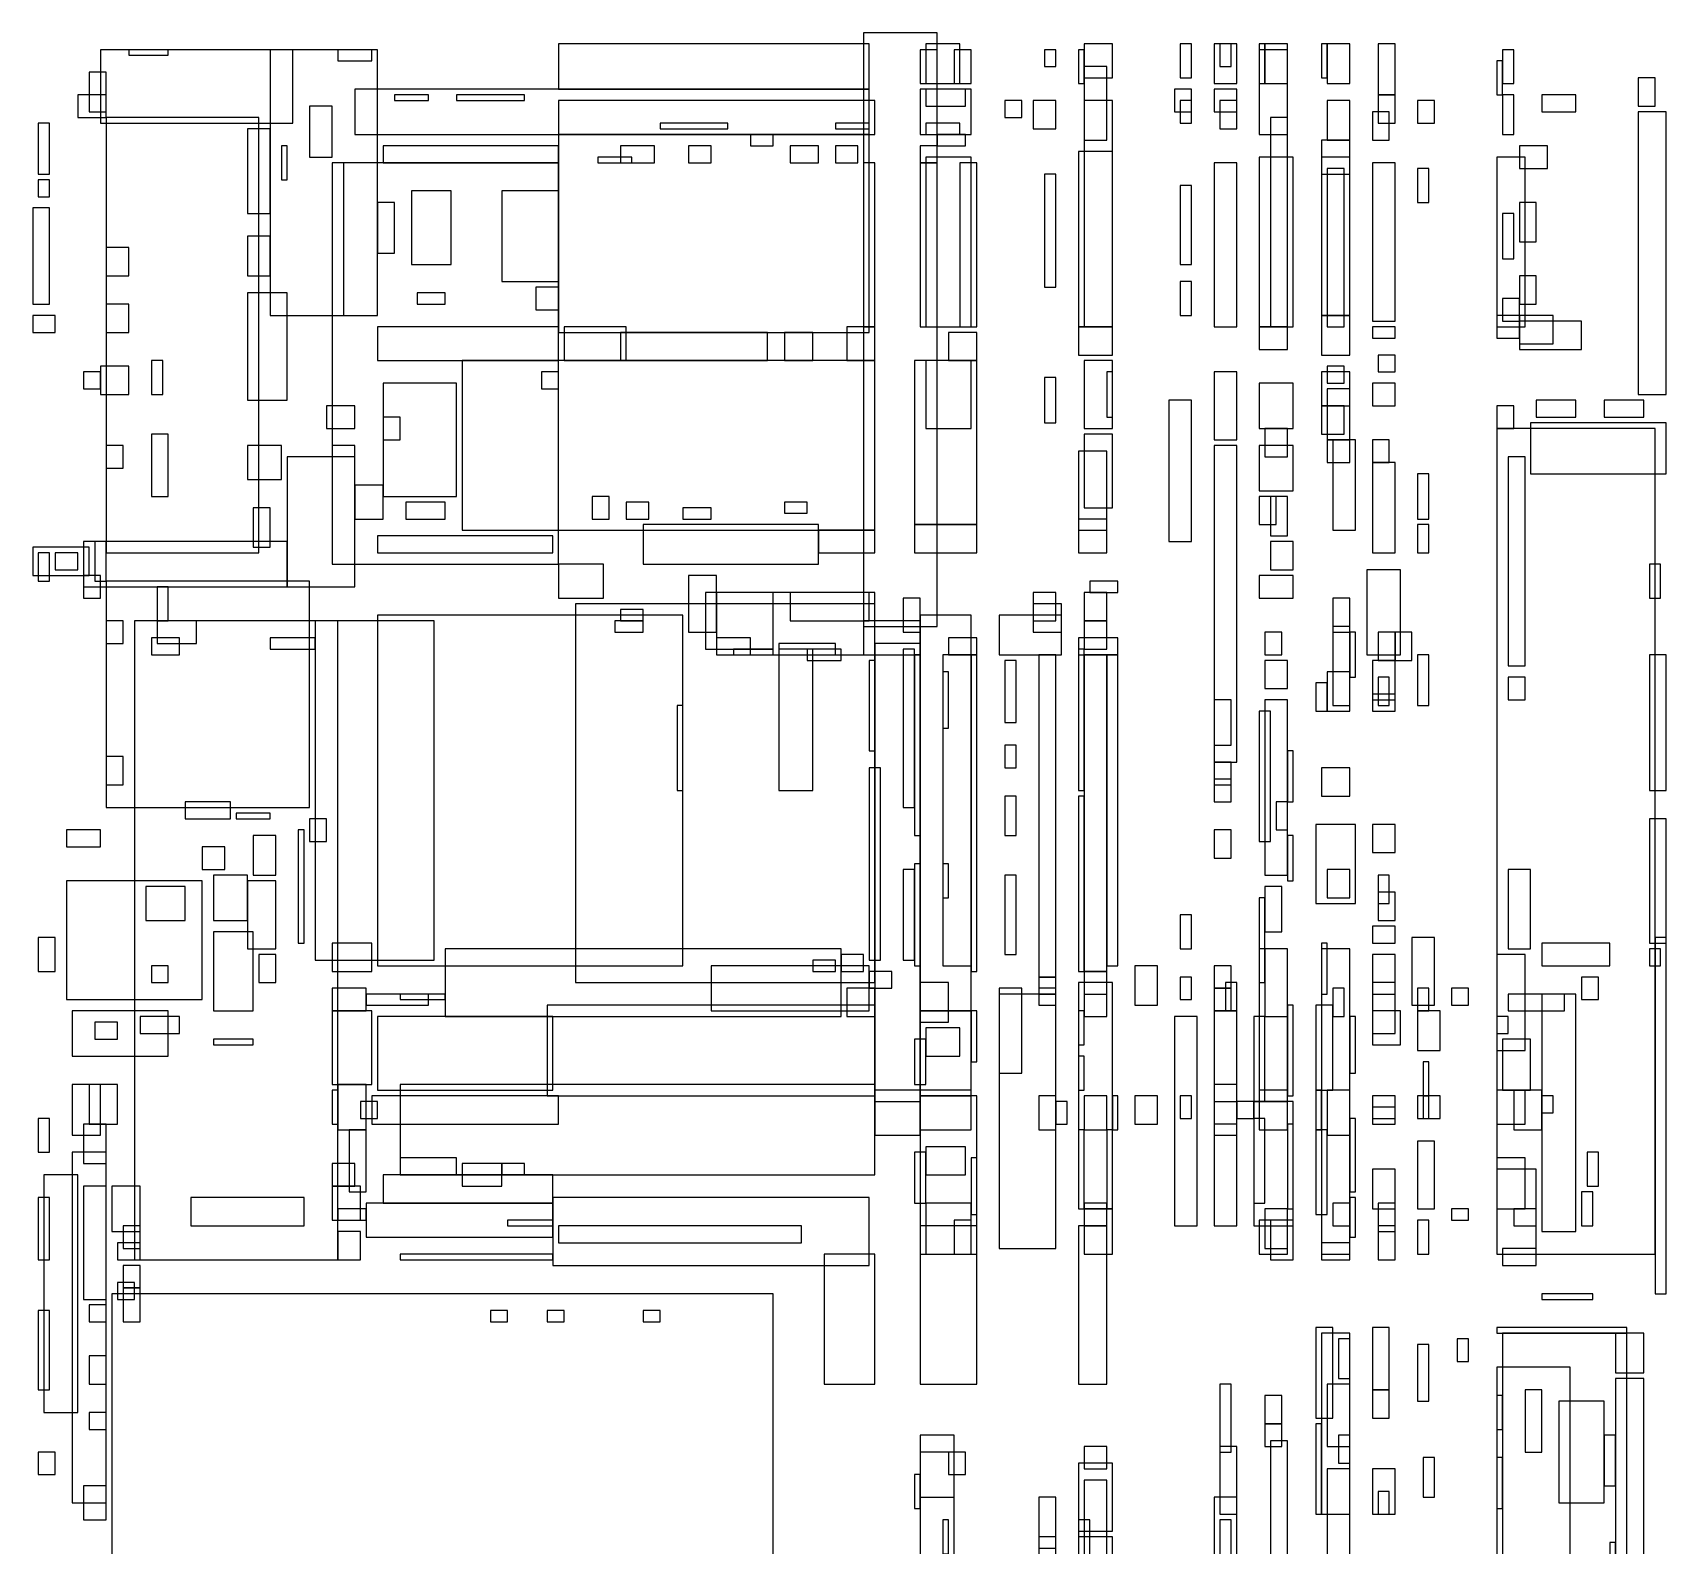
# Model space of a CAD drawing. Header units: metres. Extents: x 1 to 103, y 1 to 45.
# Drawn here: x 18.66 to 43.3, y 22.2 to 45 of the extents above; entities that cross this region are included whole.
import ezdxf

# ---------------------------------------------------------------- set-up
doc = ezdxf.new("R2010")
doc.units = ezdxf.units.M
for name, color, linetype in [('A_BLUE', 5, 'Continuous'), ('A_GREEN', 3, 'Continuous'), ('A_MAGENTA', 6, 'Continuous'), ('A_ORANGE', 30, 'Continuous'), ('A_RED', 1, 'Continuous'), ('A_WHITE', 7, 'Continuous'), ('A_YELLOW', 2, 'Continuous')]:
    doc.layers.add(name, color=color, linetype=linetype)

msp = doc.modelspace()

# ---------------------------------------------------------------- linework, layer by layer
at = {"layer": 'A_BLUE'}
for points in [[(23.949, 43.04), (26.591, 43.04), (26.591, 43.295), (23.949, 43.295)], [(41.08, 42.955), (41.506, 42.955), (41.506, 43.295), (41.08, 43.295)], [(41.08, 40.312), (41.591, 40.312), (41.591, 40.739), (41.08, 40.739)], [(23.864, 40.057), (26.591, 40.057), (26.591, 40.568), (23.864, 40.568)], [(41.335, 39.205), (41.932, 39.205), (41.932, 39.46), (41.335, 39.46)], [(42.358, 39.205), (42.955, 39.205), (42.955, 39.46), (42.358, 39.46)], [(23.864, 37.159), (26.506, 37.159), (26.506, 37.415), (23.864, 37.415)], [(19.176, 30.426), (21.222, 30.426), (21.222, 32.216), (19.176, 32.216)], [(18.75, 30.852), (19.006, 30.852), (19.006, 31.364), (18.75, 31.364)], [(43.125, 25.994), (43.295, 25.994), (43.295, 31.364), (43.125, 31.364)], [(41.42, 25.909), (42.188, 25.909), (42.188, 25.994), (41.42, 25.994)]]:
    msp.add_lwpolyline(points, close=True, dxfattribs=at)
at = {"layer": 'A_GREEN'}
for points in [[(23.523, 43.466), (31.278, 43.466), (31.278, 44.148), (23.523, 44.148)], [(32.131, 43.892), (32.727, 43.892), (32.727, 44.148), (32.131, 44.148)], [(22.841, 43.125), (23.182, 43.125), (23.182, 43.892), (22.841, 43.892)], [(28.125, 43.551), (29.148, 43.551), (29.148, 43.636), (28.125, 43.636)], [(30.767, 43.551), (31.278, 43.551), (31.278, 43.636), (30.767, 43.636)], [(32.131, 43.466), (32.642, 43.466), (32.642, 43.636), (32.131, 43.636)], [(28.977, 35.625), (31.364, 35.625), (31.364, 36.562), (28.977, 36.562)], [(32.045, 30.256), (32.812, 30.256), (32.812, 36.222), (32.045, 36.222)], [(34.517, 35.71), (34.858, 35.71), (34.858, 36.136), (34.517, 36.136)], [(37.244, 35.114), (37.585, 35.114), (37.585, 35.54), (37.244, 35.54)], [(28.892, 30.256), (31.278, 30.256), (31.278, 30.938), (28.892, 30.938)], [(34.517, 30.511), (34.858, 30.511), (34.858, 30.852), (34.517, 30.852)], [(23.778, 28.551), (26.591, 28.551), (26.591, 28.977), (23.778, 28.977)], [(40.994, 28.466), (41.42, 28.466), (41.42, 29.062), (40.994, 29.062)], [(40.994, 27.017), (41.335, 27.017), (41.335, 27.273), (40.994, 27.273)], [(42.528, 24.801), (42.955, 24.801), (42.955, 25.398), (42.528, 25.398)], [(41.676, 22.841), (42.358, 22.841), (42.358, 24.375), (41.676, 24.375)]]:
    msp.add_lwpolyline(points, close=True, dxfattribs=at)
at = {"layer": 'A_MAGENTA'}
for points in [[(31.193, 36.051), (32.301, 36.051), (32.301, 45), (31.193, 45)], [(42.869, 43.892), (43.125, 43.892), (43.125, 44.318), (42.869, 44.318)], [(42.869, 39.545), (43.295, 39.545), (43.295, 43.807), (42.869, 43.807)], [(21.903, 42.273), (22.244, 42.273), (22.244, 43.551), (21.903, 43.551)], [(23.182, 36.989), (26.591, 36.989), (26.591, 43.04), (23.182, 43.04)], [(41.08, 41.847), (41.335, 41.847), (41.335, 42.443), (41.08, 42.443)], [(21.903, 41.335), (22.244, 41.335), (22.244, 41.932), (21.903, 41.932)], [(19.773, 41.335), (20.114, 41.335), (20.114, 41.761), (19.773, 41.761)], [(41.08, 40.909), (41.335, 40.909), (41.335, 41.335), (41.08, 41.335)], [(21.903, 39.46), (22.5, 39.46), (22.5, 41.08), (21.903, 41.08)], [(41.08, 40.227), (42.017, 40.227), (42.017, 40.653), (41.08, 40.653)], [(41.25, 38.352), (43.295, 38.352), (43.295, 39.119), (41.25, 39.119)], [(19.773, 38.438), (20.028, 38.438), (20.028, 38.778), (19.773, 38.778)], [(21.903, 38.267), (22.415, 38.267), (22.415, 38.778), (21.903, 38.778)], [(21.989, 37.244), (22.244, 37.244), (22.244, 37.841), (21.989, 37.841)], [(43.04, 36.477), (43.21, 36.477), (43.21, 36.989), (43.04, 36.989)], [(23.864, 30.938), (28.466, 30.938), (28.466, 36.222), (23.864, 36.222)], [(19.773, 35.795), (20.028, 35.795), (20.028, 36.136), (19.773, 36.136)], [(20.199, 26.506), (23.267, 26.506), (23.267, 36.136), (20.199, 36.136)], [(20.54, 35.795), (21.136, 35.795), (21.136, 36.136), (20.54, 36.136)], [(31.364, 28.892), (32.045, 28.892), (32.045, 35.795), (31.364, 35.795)], [(43.04, 33.58), (43.295, 33.58), (43.295, 35.625), (43.04, 35.625)], [(19.773, 33.665), (20.028, 33.665), (20.028, 34.091), (19.773, 34.091)], [(20.966, 33.153), (21.648, 33.153), (21.648, 33.409), (20.966, 33.409)], [(21.733, 33.153), (22.244, 33.153), (22.244, 33.239), (21.733, 33.239)], [(22.841, 32.812), (23.097, 32.812), (23.097, 33.153), (22.841, 33.153)], [(43.04, 31.278), (43.295, 31.278), (43.295, 33.153), (43.04, 33.153)], [(23.182, 30.852), (23.778, 30.852), (23.778, 31.278), (23.182, 31.278)], [(41.42, 30.938), (42.443, 30.938), (42.443, 31.278), (41.42, 31.278)], [(43.04, 30.938), (43.21, 30.938), (43.21, 31.193), (43.04, 31.193)], [(42.017, 30.426), (42.273, 30.426), (42.273, 30.767), (42.017, 30.767)], [(23.267, 26.506), (23.608, 26.506), (23.608, 26.932), (23.267, 26.932)], [(24.205, 26.506), (26.506, 26.506), (26.506, 26.591), (24.205, 26.591)], [(19.858, 16.193), (29.83, 16.193), (29.83, 25.994), (19.858, 25.994)], [(42.528, 20.625), (42.955, 20.625), (42.955, 24.716), (42.528, 24.716)]]:
    msp.add_lwpolyline(points, close=True, dxfattribs=at)
at = {"layer": 'A_ORANGE'}
for points in [[(34.517, 44.318), (34.943, 44.318), (34.943, 44.83), (34.517, 44.83)], [(36.562, 44.489), (36.733, 44.489), (36.733, 44.83), (36.562, 44.83)], [(37.244, 44.233), (37.585, 44.233), (37.585, 44.83), (37.244, 44.83)], [(38.182, 44.233), (38.523, 44.233), (38.523, 44.83), (38.182, 44.83)], [(19.688, 43.636), (22.585, 43.636), (22.585, 44.744), (19.688, 44.744)], [(23.267, 44.574), (23.778, 44.574), (23.778, 44.744), (23.267, 44.744)], [(32.045, 44.233), (32.301, 44.233), (32.301, 44.744), (32.045, 44.744)], [(32.557, 44.233), (32.812, 44.233), (32.812, 44.744), (32.557, 44.744)], [(40.824, 44.233), (40.994, 44.233), (40.994, 44.744), (40.824, 44.744)], [(34.517, 40.568), (34.943, 40.568), (34.943, 43.977), (34.517, 43.977)], [(36.562, 43.551), (36.818, 43.551), (36.818, 43.977), (36.562, 43.977)], [(38.182, 43.381), (38.523, 43.381), (38.523, 43.977), (38.182, 43.977)], [(38.949, 43.636), (39.205, 43.636), (39.205, 44.062), (38.949, 44.062)], [(18.75, 42.869), (18.92, 42.869), (18.92, 43.636), (18.75, 43.636)], [(37.33, 40.568), (37.585, 40.568), (37.585, 43.722), (37.33, 43.722)], [(26.591, 40.483), (31.278, 40.483), (31.278, 43.466), (26.591, 43.466)], [(29.489, 43.295), (29.83, 43.295), (29.83, 43.466), (29.489, 43.466)], [(32.301, 43.295), (32.727, 43.295), (32.727, 43.466), (32.301, 43.466)], [(32.131, 40.568), (32.812, 40.568), (32.812, 43.125), (32.131, 43.125)], [(23.352, 40.739), (23.864, 40.739), (23.864, 43.04), (23.352, 43.04)], [(38.182, 40.568), (38.438, 40.568), (38.438, 42.955), (38.182, 42.955)], [(18.75, 42.528), (18.92, 42.528), (18.92, 42.784), (18.75, 42.784)], [(40.824, 41.591), (40.994, 41.591), (40.994, 42.273), (40.824, 42.273)], [(40.824, 40.653), (41.08, 40.653), (41.08, 40.994), (40.824, 40.994)], [(32.131, 39.034), (32.812, 39.034), (32.812, 40.057), (32.131, 40.057)], [(34.517, 39.034), (34.943, 39.034), (34.943, 40.057), (34.517, 40.057)], [(38.182, 39.716), (38.438, 39.716), (38.438, 39.972), (38.182, 39.972)], [(23.182, 36.989), (23.523, 36.989), (23.523, 38.778), (23.182, 38.778)], [(40.909, 35.455), (41.165, 35.455), (41.165, 38.608), (40.909, 38.608)], [(27.102, 37.67), (27.358, 37.67), (27.358, 38.011), (27.102, 38.011)], [(27.614, 37.67), (27.955, 37.67), (27.955, 37.926), (27.614, 37.926)], [(28.466, 37.67), (28.892, 37.67), (28.892, 37.841), (28.466, 37.841)], [(30, 37.756), (30.341, 37.756), (30.341, 37.926), (30, 37.926)], [(19.432, 36.648), (22.5, 36.648), (22.5, 37.33), (19.432, 37.33)], [(18.75, 36.733), (18.92, 36.733), (18.92, 37.159), (18.75, 37.159)], [(38.267, 35.966), (38.523, 35.966), (38.523, 36.477), (38.267, 36.477)], [(26.847, 30.682), (31.364, 30.682), (31.364, 36.392), (26.847, 36.392)], [(27.528, 36.136), (27.869, 36.136), (27.869, 36.307), (27.528, 36.307)], [(38.949, 35.54), (39.205, 35.54), (39.205, 35.966), (38.949, 35.966)], [(31.96, 32.898), (32.045, 32.898), (32.045, 35.625), (31.96, 35.625)], [(32.386, 30.938), (32.812, 30.938), (32.812, 35.625), (32.386, 35.625)], [(34.517, 30.852), (34.858, 30.852), (34.858, 35.625), (34.517, 35.625)], [(38.182, 34.773), (38.523, 34.773), (38.523, 35.369), (38.182, 35.369)], [(38.949, 34.858), (39.119, 34.858), (39.119, 35.284), (38.949, 35.284)], [(40.909, 34.943), (41.165, 34.943), (41.165, 35.284), (40.909, 35.284)], [(37.244, 32.301), (37.585, 32.301), (37.585, 34.943), (37.244, 34.943)], [(31.96, 30.938), (32.045, 30.938), (32.045, 32.472), (31.96, 32.472)], [(38.182, 31.96), (38.523, 31.96), (38.523, 32.386), (38.182, 32.386)], [(38.949, 31.875), (39.119, 31.875), (39.119, 32.301), (38.949, 32.301)], [(40.909, 31.193), (41.25, 31.193), (41.25, 32.386), (40.909, 32.386)], [(37.159, 28.892), (37.585, 28.892), (37.585, 31.193), (37.159, 31.193)], [(38.097, 26.591), (38.523, 26.591), (38.523, 31.193), (38.097, 31.193)], [(40.739, 29.659), (41.165, 29.659), (41.165, 31.108), (40.739, 31.108)], [(23.182, 30.256), (23.693, 30.256), (23.693, 30.597), (23.182, 30.597)], [(33.835, 30.341), (34.091, 30.341), (34.091, 30.597), (33.835, 30.597)], [(34.432, 27.273), (34.943, 27.273), (34.943, 30.682), (34.432, 30.682)], [(36.477, 30.256), (36.733, 30.256), (36.733, 30.597), (36.477, 30.597)], [(38.864, 29.915), (39.205, 29.915), (39.205, 30.682), (38.864, 30.682)], [(39.545, 30.256), (39.716, 30.256), (39.716, 30.597), (39.545, 30.597)], [(24.205, 30.426), (24.886, 30.426), (24.886, 30.511), (24.205, 30.511)], [(26.42, 28.977), (31.364, 28.977), (31.364, 30.341), (26.42, 30.341)], [(41.42, 26.932), (41.932, 26.932), (41.932, 30.511), (41.42, 30.511)], [(32.045, 28.977), (32.812, 28.977), (32.812, 30.256), (32.045, 30.256)], [(23.267, 28.466), (23.693, 28.466), (23.693, 29.148), (23.267, 29.148)], [(36.477, 28.381), (36.818, 28.381), (36.818, 29.148), (36.477, 29.148)], [(32.045, 26.591), (32.898, 26.591), (32.898, 28.977), (32.045, 28.977)], [(33.835, 28.466), (34.091, 28.466), (34.091, 28.977), (33.835, 28.977)], [(35.966, 28.636), (36.136, 28.636), (36.136, 28.977), (35.966, 28.977)], [(37.074, 27.017), (37.67, 27.017), (37.67, 28.892), (37.074, 28.892)], [(38.864, 28.636), (39.205, 28.636), (39.205, 28.977), (38.864, 28.977)], [(39.545, 28.636), (39.716, 28.636), (39.716, 28.977), (39.545, 28.977)], [(18.75, 28.125), (18.92, 28.125), (18.92, 28.636), (18.75, 28.636)], [(24.205, 27.784), (25.057, 27.784), (25.057, 28.04), (24.205, 28.04)], [(25.142, 27.614), (25.739, 27.614), (25.739, 27.955), (25.142, 27.955)], [(25.739, 27.784), (26.08, 27.784), (26.08, 27.955), (25.739, 27.955)], [(40.739, 26.591), (41.335, 26.591), (41.335, 27.869), (40.739, 27.869)], [(23.182, 27.102), (23.608, 27.102), (23.608, 27.614), (23.182, 27.614)], [(18.75, 26.506), (18.92, 26.506), (18.92, 27.443), (18.75, 27.443)], [(38.949, 26.932), (39.205, 26.932), (39.205, 27.358), (38.949, 27.358)], [(25.824, 27.017), (26.506, 27.017), (26.506, 27.102), (25.824, 27.102)], [(32.557, 26.591), (32.812, 26.591), (32.812, 27.102), (32.557, 27.102)], [(34.517, 26.591), (34.943, 26.591), (34.943, 27.273), (34.517, 27.273)], [(37.159, 26.591), (37.585, 26.591), (37.585, 27.102), (37.159, 27.102)], [(26.591, 26.761), (30.256, 26.761), (30.256, 27.017), (26.591, 27.017)], [(19.943, 25.909), (20.199, 25.909), (20.199, 26.165), (19.943, 26.165)], [(18.75, 24.545), (18.92, 24.545), (18.92, 25.739), (18.75, 25.739)], [(38.097, 22.67), (38.523, 22.67), (38.523, 25.398), (38.097, 25.398)], [(40.739, 21.903), (41.847, 21.903), (41.847, 24.886), (40.739, 24.886)], [(37.244, 23.693), (37.5, 23.693), (37.5, 24.034), (37.244, 24.034)], [(36.562, 22.67), (36.818, 22.67), (36.818, 23.693), (36.562, 23.693)], [(38.352, 23.438), (38.523, 23.438), (38.523, 23.864), (38.352, 23.864)], [(32.045, 20.369), (32.557, 20.369), (32.557, 23.608), (32.045, 23.608)], [(34.432, 22.415), (34.943, 22.415), (34.943, 23.438), (34.432, 23.438)], [(38.949, 22.67), (39.119, 22.67), (39.119, 23.011), (38.949, 23.011)], [(34.432, 20.966), (34.602, 20.966), (34.602, 22.585), (34.432, 22.585)], [(36.562, 21.648), (36.733, 21.648), (36.733, 22.585), (36.562, 22.585)], [(34.432, 20.028), (34.943, 20.028), (34.943, 22.33), (34.432, 22.33)]]:
    msp.add_lwpolyline(points, close=True, dxfattribs=at)
at = {"layer": 'A_RED'}
for points in [[(35.966, 44.318), (36.136, 44.318), (36.136, 44.83), (35.966, 44.83)], [(36.477, 44.233), (36.818, 44.233), (36.818, 44.83), (36.477, 44.83)], [(37.159, 44.233), (37.244, 44.233), (37.244, 44.83), (37.159, 44.83)], [(38.097, 44.318), (38.182, 44.318), (38.182, 44.83), (38.097, 44.83)], [(38.949, 44.062), (39.205, 44.062), (39.205, 44.83), (38.949, 44.83)], [(33.92, 44.489), (34.091, 44.489), (34.091, 44.744), (33.92, 44.744)], [(34.432, 44.233), (34.517, 44.233), (34.517, 44.744), (34.432, 44.744)], [(40.739, 44.062), (40.824, 44.062), (40.824, 44.574), (40.739, 44.574)], [(33.324, 43.722), (33.58, 43.722), (33.58, 43.977), (33.324, 43.977)], [(33.75, 43.551), (34.091, 43.551), (34.091, 43.977), (33.75, 43.977)], [(35.966, 43.636), (36.136, 43.636), (36.136, 43.977), (35.966, 43.977)], [(39.545, 43.636), (39.801, 43.636), (39.801, 43.977), (39.545, 43.977)], [(19.773, 37.159), (22.074, 37.159), (22.074, 43.722), (19.773, 43.722)], [(38.864, 43.381), (39.119, 43.381), (39.119, 43.807), (38.864, 43.807)], [(34.432, 40.568), (34.943, 40.568), (34.943, 43.21), (34.432, 43.21)], [(37.159, 40.568), (37.67, 40.568), (37.67, 43.125), (37.159, 43.125)], [(38.097, 40.739), (38.523, 40.739), (38.523, 43.125), (38.097, 43.125)], [(40.739, 40.568), (41.165, 40.568), (41.165, 43.125), (40.739, 43.125)], [(31.193, 40.568), (31.364, 40.568), (31.364, 43.04), (31.193, 43.04)], [(32.045, 40.568), (32.301, 40.568), (32.301, 43.04), (32.045, 43.04)], [(32.642, 40.568), (32.898, 40.568), (32.898, 43.04), (32.642, 43.04)], [(33.92, 41.165), (34.091, 41.165), (34.091, 42.869), (33.92, 42.869)], [(36.477, 40.568), (36.818, 40.568), (36.818, 43.04), (36.477, 43.04)], [(38.864, 40.653), (39.205, 40.653), (39.205, 43.04), (38.864, 43.04)], [(39.545, 42.443), (39.716, 42.443), (39.716, 42.955), (39.545, 42.955)], [(24.375, 41.506), (24.972, 41.506), (24.972, 42.614), (24.375, 42.614)], [(25.739, 41.25), (26.591, 41.25), (26.591, 42.614), (25.739, 42.614)], [(35.966, 41.506), (36.136, 41.506), (36.136, 42.699), (35.966, 42.699)], [(23.864, 41.676), (24.119, 41.676), (24.119, 42.443), (23.864, 42.443)], [(18.665, 40.909), (18.92, 40.909), (18.92, 42.358), (18.665, 42.358)], [(26.25, 40.824), (26.591, 40.824), (26.591, 41.165), (26.25, 41.165)], [(35.966, 40.739), (36.136, 40.739), (36.136, 41.25), (35.966, 41.25)], [(24.46, 40.909), (24.886, 40.909), (24.886, 41.08), (24.46, 41.08)], [(25.142, 37.5), (31.364, 37.5), (31.364, 40.057), (25.142, 40.057)], [(31.96, 37.585), (32.898, 37.585), (32.898, 40.057), (31.96, 40.057)], [(38.949, 39.886), (39.205, 39.886), (39.205, 40.142), (38.949, 40.142)], [(23.949, 38.011), (25.057, 38.011), (25.057, 39.716), (23.949, 39.716)], [(26.335, 39.631), (26.591, 39.631), (26.591, 39.886), (26.335, 39.886)], [(33.92, 39.119), (34.091, 39.119), (34.091, 39.801), (33.92, 39.801)], [(34.858, 39.205), (34.943, 39.205), (34.943, 39.886), (34.858, 39.886)], [(38.182, 38.864), (38.523, 38.864), (38.523, 39.631), (38.182, 39.631)], [(37.244, 38.608), (37.585, 38.608), (37.585, 39.034), (37.244, 39.034)], [(40.739, 26.591), (43.125, 26.591), (43.125, 39.034), (40.739, 39.034)], [(34.432, 37.5), (34.858, 37.5), (34.858, 38.693), (34.432, 38.693)], [(38.182, 38.523), (38.523, 38.523), (38.523, 38.864), (38.182, 38.864)], [(23.523, 37.67), (23.949, 37.67), (23.949, 38.182), (23.523, 38.182)], [(39.545, 37.67), (39.716, 37.67), (39.716, 38.352), (39.545, 38.352)], [(37.159, 37.585), (37.415, 37.585), (37.415, 38.011), (37.159, 38.011)], [(24.29, 37.67), (24.886, 37.67), (24.886, 37.926), (24.29, 37.926)], [(39.545, 37.159), (39.716, 37.159), (39.716, 37.585), (39.545, 37.585)], [(18.665, 36.818), (19.517, 36.818), (19.517, 37.244), (18.665, 37.244)], [(19.773, 33.324), (22.841, 33.324), (22.841, 36.733), (19.773, 36.733)], [(31.79, 35.966), (32.045, 35.966), (32.045, 36.477), (31.79, 36.477)], [(33.75, 36.136), (34.091, 36.136), (34.091, 36.562), (33.75, 36.562)], [(22.926, 31.023), (24.716, 31.023), (24.716, 36.136), (22.926, 36.136)], [(27.443, 35.966), (27.869, 35.966), (27.869, 36.136), (27.443, 36.136)], [(38.523, 35.284), (38.608, 35.284), (38.608, 35.966), (38.523, 35.966)], [(39.205, 35.54), (39.46, 35.54), (39.46, 35.966), (39.205, 35.966)], [(31.278, 34.176), (31.364, 34.176), (31.364, 35.54), (31.278, 35.54)], [(31.79, 33.324), (31.96, 33.324), (31.96, 35.71), (31.79, 35.71)], [(32.812, 30.852), (32.898, 30.852), (32.898, 35.625), (32.812, 35.625)], [(33.324, 34.602), (33.494, 34.602), (33.494, 35.54), (33.324, 35.54)], [(33.835, 30.767), (34.091, 30.767), (34.091, 35.625), (33.835, 35.625)], [(34.432, 33.58), (34.517, 33.58), (34.517, 35.71), (34.432, 35.71)], [(34.858, 30.938), (35.028, 30.938), (35.028, 35.625), (34.858, 35.625)], [(39.545, 34.858), (39.716, 34.858), (39.716, 35.625), (39.545, 35.625)], [(38.011, 34.773), (38.182, 34.773), (38.182, 35.199), (38.011, 35.199)], [(38.864, 34.773), (39.205, 34.773), (39.205, 35.028), (38.864, 35.028)], [(28.381, 33.58), (28.466, 33.58), (28.466, 34.858), (28.381, 34.858)], [(36.477, 34.261), (36.733, 34.261), (36.733, 34.943), (36.477, 34.943)], [(37.159, 32.812), (37.33, 32.812), (37.33, 34.773), (37.159, 34.773)], [(33.324, 33.92), (33.494, 33.92), (33.494, 34.261), (33.324, 34.261)], [(36.477, 33.665), (36.733, 33.665), (36.733, 34.006), (36.477, 34.006)], [(37.585, 33.409), (37.67, 33.409), (37.67, 34.176), (37.585, 34.176)], [(31.278, 31.023), (31.449, 31.023), (31.449, 33.92), (31.278, 33.92)], [(33.324, 32.898), (33.494, 32.898), (33.494, 33.494), (33.324, 33.494)], [(34.432, 30.852), (34.517, 30.852), (34.517, 33.494), (34.432, 33.494)], [(38.011, 31.875), (38.608, 31.875), (38.608, 33.068), (38.011, 33.068)], [(38.864, 32.642), (39.205, 32.642), (39.205, 33.068), (38.864, 33.068)], [(22.67, 31.278), (22.756, 31.278), (22.756, 32.983), (22.67, 32.983)], [(37.585, 32.216), (37.67, 32.216), (37.67, 32.898), (37.585, 32.898)], [(31.79, 31.023), (31.96, 31.023), (31.96, 32.386), (31.79, 32.386)], [(33.324, 31.108), (33.494, 31.108), (33.494, 32.301), (33.324, 32.301)], [(38.949, 31.619), (39.205, 31.619), (39.205, 32.045), (38.949, 32.045)], [(37.159, 30.682), (37.244, 30.682), (37.244, 31.96), (37.159, 31.96)], [(35.966, 31.193), (36.136, 31.193), (36.136, 31.705), (35.966, 31.705)], [(38.864, 31.278), (39.205, 31.278), (39.205, 31.534), (38.864, 31.534)], [(39.46, 30.341), (39.801, 30.341), (39.801, 31.364), (39.46, 31.364)], [(38.097, 30.511), (38.182, 30.511), (38.182, 31.278), (38.097, 31.278)], [(38.864, 30.511), (39.205, 30.511), (39.205, 31.108), (38.864, 31.108)], [(35.284, 30.341), (35.625, 30.341), (35.625, 30.938), (35.284, 30.938)], [(33.239, 29.318), (33.58, 29.318), (33.58, 30.597), (33.239, 30.597)], [(35.966, 30.426), (36.136, 30.426), (36.136, 30.767), (35.966, 30.767)], [(36.648, 30.256), (36.818, 30.256), (36.818, 30.682), (36.648, 30.682)], [(40.057, 30.341), (40.312, 30.341), (40.312, 30.597), (40.057, 30.597)], [(33.239, 26.676), (34.091, 26.676), (34.091, 30.511), (33.239, 30.511)], [(37.585, 28.977), (37.67, 28.977), (37.67, 30.341), (37.585, 30.341)], [(38.011, 29.062), (38.267, 29.062), (38.267, 30.341), (38.011, 30.341)], [(20.284, 29.915), (20.881, 29.915), (20.881, 30.17), (20.284, 30.17)], [(23.182, 29.148), (23.778, 29.148), (23.778, 30.256), (23.182, 30.256)], [(23.864, 29.062), (26.506, 29.062), (26.506, 30.17), (23.864, 30.17)], [(32.812, 29.489), (32.898, 29.489), (32.898, 30.256), (32.812, 30.256)], [(34.432, 29.744), (34.517, 29.744), (34.517, 30.256), (34.432, 30.256)], [(35.881, 27.017), (36.222, 27.017), (36.222, 30.17), (35.881, 30.17)], [(36.477, 28.892), (36.818, 28.892), (36.818, 30.256), (36.477, 30.256)], [(37.074, 28.892), (37.244, 28.892), (37.244, 30.17), (37.074, 30.17)], [(38.523, 29.318), (38.608, 29.318), (38.608, 30.17), (38.523, 30.17)], [(38.864, 29.744), (39.29, 29.744), (39.29, 30.256), (38.864, 30.256)], [(39.545, 29.659), (39.886, 29.659), (39.886, 30.256), (39.545, 30.256)], [(40.739, 29.915), (40.909, 29.915), (40.909, 30.17), (40.739, 30.17)], [(31.96, 29.148), (32.131, 29.148), (32.131, 29.83), (31.96, 29.83)], [(40.824, 29.062), (41.25, 29.062), (41.25, 29.83), (40.824, 29.83)], [(34.432, 29.062), (34.517, 29.062), (34.517, 29.574), (34.432, 29.574)], [(39.631, 28.977), (39.716, 28.977), (39.716, 29.489), (39.631, 29.489)], [(19.261, 28.381), (19.688, 28.381), (19.688, 29.148), (19.261, 29.148)], [(23.182, 28.551), (23.267, 28.551), (23.267, 29.062), (23.182, 29.062)], [(31.364, 28.381), (32.045, 28.381), (32.045, 29.062), (31.364, 29.062)], [(34.091, 28.551), (34.261, 28.551), (34.261, 28.892), (34.091, 28.892)], [(34.943, 28.466), (35.028, 28.466), (35.028, 28.977), (34.943, 28.977)], [(35.284, 28.551), (35.625, 28.551), (35.625, 28.977), (35.284, 28.977)], [(36.818, 28.636), (37.074, 28.636), (37.074, 28.892), (36.818, 28.892)], [(38.011, 28.466), (38.097, 28.466), (38.097, 29.062), (38.011, 29.062)], [(39.631, 28.636), (39.886, 28.636), (39.886, 28.977), (39.631, 28.977)], [(37.074, 27.358), (37.244, 27.358), (37.244, 28.636), (37.074, 28.636)], [(38.523, 27.528), (38.608, 27.528), (38.608, 28.636), (38.523, 28.636)], [(34.432, 27.273), (34.517, 27.273), (34.517, 28.466), (34.432, 28.466)], [(34.858, 27.273), (34.943, 27.273), (34.943, 28.466), (34.858, 28.466)], [(36.477, 27.017), (36.818, 27.017), (36.818, 28.551), (36.477, 28.551)], [(37.585, 27.273), (37.67, 27.273), (37.67, 28.551), (37.585, 28.551)], [(38.011, 27.188), (38.182, 27.188), (38.182, 28.466), (38.011, 28.466)], [(19.261, 22.841), (19.773, 22.841), (19.773, 28.125), (19.261, 28.125)], [(31.96, 27.358), (32.131, 27.358), (32.131, 28.125), (31.96, 28.125)], [(39.545, 27.273), (39.801, 27.273), (39.801, 28.295), (39.545, 28.295)], [(42.102, 27.614), (42.273, 27.614), (42.273, 28.125), (42.102, 28.125)], [(23.182, 27.614), (23.523, 27.614), (23.523, 27.955), (23.182, 27.955)], [(32.812, 27.188), (32.898, 27.188), (32.898, 28.04), (32.812, 28.04)], [(38.864, 27.273), (39.205, 27.273), (39.205, 27.869), (38.864, 27.869)], [(40.739, 27.273), (41.165, 27.273), (41.165, 28.04), (40.739, 28.04)], [(23.949, 27.358), (26.506, 27.358), (26.506, 27.784), (23.949, 27.784)], [(21.051, 27.017), (22.756, 27.017), (22.756, 27.443), (21.051, 27.443)], [(38.523, 26.847), (38.608, 26.847), (38.608, 27.443), (38.523, 27.443)], [(42.017, 27.017), (42.188, 27.017), (42.188, 27.528), (42.017, 27.528)], [(37.33, 26.506), (37.67, 26.506), (37.67, 27.102), (37.33, 27.102)], [(39.545, 26.591), (39.716, 26.591), (39.716, 27.102), (39.545, 27.102)], [(40.057, 27.102), (40.312, 27.102), (40.312, 27.273), (40.057, 27.273)], [(32.045, 24.631), (32.898, 24.631), (32.898, 27.017), (32.045, 27.017)], [(34.432, 24.631), (34.858, 24.631), (34.858, 27.017), (34.432, 27.017)], [(38.949, 26.506), (39.205, 26.506), (39.205, 27.017), (38.949, 27.017)], [(38.097, 26.506), (38.523, 26.506), (38.523, 26.761), (38.097, 26.761)], [(40.824, 26.42), (41.335, 26.42), (41.335, 26.676), (40.824, 26.676)], [(30.597, 24.631), (31.364, 24.631), (31.364, 26.591), (30.597, 26.591)], [(25.568, 25.568), (25.824, 25.568), (25.824, 25.739), (25.568, 25.739)], [(26.42, 25.568), (26.676, 25.568), (26.676, 25.739), (26.42, 25.739)], [(27.869, 25.568), (28.125, 25.568), (28.125, 25.739), (27.869, 25.739)], [(38.011, 24.119), (38.267, 24.119), (38.267, 25.483), (38.011, 25.483)], [(38.864, 24.545), (39.119, 24.545), (39.119, 25.483), (38.864, 25.483)], [(38.352, 24.716), (38.523, 24.716), (38.523, 25.312), (38.352, 25.312)], [(39.545, 24.375), (39.716, 24.375), (39.716, 25.227), (39.545, 25.227)], [(40.142, 24.972), (40.312, 24.972), (40.312, 25.312), (40.142, 25.312)], [(38.864, 24.119), (39.119, 24.119), (39.119, 24.545), (38.864, 24.545)], [(41.165, 23.608), (41.42, 23.608), (41.42, 24.545), (41.165, 24.545)], [(38.011, 22.67), (38.097, 22.67), (38.097, 24.034), (38.011, 24.034)], [(32.472, 23.267), (32.727, 23.267), (32.727, 23.608), (32.472, 23.608)], [(40.739, 22.756), (40.824, 22.756), (40.824, 23.523), (40.739, 23.523)], [(31.96, 22.756), (32.045, 22.756), (32.045, 23.267), (31.96, 23.267)], [(38.864, 22.67), (39.205, 22.67), (39.205, 23.352), (38.864, 23.352)], [(36.477, 21.648), (36.818, 21.648), (36.818, 22.926), (36.477, 22.926)], [(32.386, 22.074), (32.472, 22.074), (32.472, 22.585), (32.386, 22.585)], [(33.835, 21.989), (34.091, 21.989), (34.091, 22.33), (33.835, 22.33)]]:
    msp.add_lwpolyline(points, close=True, dxfattribs=at)
at = {"layer": 'A_WHITE'}
for points in [[(35.881, 43.807), (36.136, 43.807), (36.136, 44.148), (35.881, 44.148)], [(36.477, 43.807), (36.818, 43.807), (36.818, 44.148), (36.477, 44.148)], [(19.347, 43.722), (19.773, 43.722), (19.773, 44.062), (19.347, 44.062)], [(24.119, 43.977), (24.631, 43.977), (24.631, 44.062), (24.119, 44.062)], [(25.057, 43.977), (26.08, 43.977), (26.08, 44.062), (25.057, 44.062)], [(41.42, 43.807), (41.932, 43.807), (41.932, 44.062), (41.42, 44.062)], [(38.097, 42.869), (38.523, 42.869), (38.523, 43.381), (38.097, 43.381)], [(22.415, 42.784), (22.5, 42.784), (22.5, 43.295), (22.415, 43.295)], [(27.528, 43.04), (28.04, 43.04), (28.04, 43.295), (27.528, 43.295)], [(28.551, 43.04), (28.892, 43.04), (28.892, 43.295), (28.551, 43.295)], [(30.085, 43.04), (30.511, 43.04), (30.511, 43.295), (30.085, 43.295)], [(30.767, 43.04), (31.108, 43.04), (31.108, 43.295), (30.767, 43.295)], [(32.045, 43.04), (32.301, 43.04), (32.301, 43.295), (32.045, 43.295)], [(19.773, 40.483), (20.114, 40.483), (20.114, 40.909), (19.773, 40.909)], [(18.665, 40.483), (19.006, 40.483), (19.006, 40.739), (18.665, 40.739)], [(38.097, 40.142), (38.523, 40.142), (38.523, 40.739), (38.097, 40.739)], [(40.739, 40.398), (41.08, 40.398), (41.08, 40.739), (40.739, 40.739)], [(26.676, 40.057), (27.614, 40.057), (27.614, 40.568), (26.676, 40.568)], [(27.528, 40.057), (29.744, 40.057), (29.744, 40.483), (27.528, 40.483)], [(30, 40.057), (30.426, 40.057), (30.426, 40.483), (30, 40.483)], [(30.938, 40.057), (31.364, 40.057), (31.364, 40.568), (30.938, 40.568)], [(32.472, 40.057), (32.898, 40.057), (32.898, 40.483), (32.472, 40.483)], [(34.432, 40.142), (34.943, 40.142), (34.943, 40.568), (34.432, 40.568)], [(37.159, 40.227), (37.585, 40.227), (37.585, 40.568), (37.159, 40.568)], [(38.864, 40.398), (39.205, 40.398), (39.205, 40.568), (38.864, 40.568)], [(19.688, 39.545), (20.114, 39.545), (20.114, 39.972), (19.688, 39.972)], [(20.455, 39.545), (20.625, 39.545), (20.625, 40.057), (20.455, 40.057)], [(19.432, 39.631), (19.688, 39.631), (19.688, 39.886), (19.432, 39.886)], [(36.477, 38.864), (36.818, 38.864), (36.818, 39.886), (36.477, 39.886)], [(37.159, 39.034), (37.67, 39.034), (37.67, 39.716), (37.159, 39.716)], [(38.097, 39.375), (38.523, 39.375), (38.523, 39.886), (38.097, 39.886)], [(38.864, 39.375), (39.205, 39.375), (39.205, 39.716), (38.864, 39.716)], [(35.795, 37.33), (36.136, 37.33), (36.136, 39.46), (35.795, 39.46)], [(23.097, 39.034), (23.523, 39.034), (23.523, 39.375), (23.097, 39.375)], [(23.949, 38.864), (24.205, 38.864), (24.205, 39.205), (23.949, 39.205)], [(38.097, 38.949), (38.438, 38.949), (38.438, 39.375), (38.097, 39.375)], [(40.739, 39.034), (40.994, 39.034), (40.994, 39.375), (40.739, 39.375)], [(20.455, 38.011), (20.71, 38.011), (20.71, 38.949), (20.455, 38.949)], [(34.517, 37.841), (34.943, 37.841), (34.943, 38.949), (34.517, 38.949)], [(36.477, 34.006), (36.818, 34.006), (36.818, 38.778), (36.477, 38.778)], [(37.159, 38.097), (37.67, 38.097), (37.67, 38.778), (37.159, 38.778)], [(38.267, 37.5), (38.608, 37.5), (38.608, 38.864), (38.267, 38.864)], [(38.864, 38.523), (39.119, 38.523), (39.119, 38.864), (38.864, 38.864)], [(38.864, 37.159), (39.205, 37.159), (39.205, 38.523), (38.864, 38.523)], [(37.33, 37.415), (37.585, 37.415), (37.585, 38.011), (37.33, 38.011)], [(27.869, 36.989), (30.511, 36.989), (30.511, 37.585), (27.869, 37.585)], [(30.511, 37.159), (31.364, 37.159), (31.364, 37.5), (30.511, 37.5)], [(31.96, 37.159), (32.898, 37.159), (32.898, 37.585), (31.96, 37.585)], [(34.432, 37.159), (34.858, 37.159), (34.858, 37.67), (34.432, 37.67)], [(37.33, 36.903), (37.67, 36.903), (37.67, 37.33), (37.33, 37.33)], [(19.006, 36.903), (19.347, 36.903), (19.347, 37.159), (19.006, 37.159)], [(19.432, 36.477), (19.688, 36.477), (19.688, 36.818), (19.432, 36.818)], [(28.551, 35.966), (28.977, 35.966), (28.977, 36.818), (28.551, 36.818)], [(34.602, 36.562), (35.028, 36.562), (35.028, 36.733), (34.602, 36.733)], [(37.159, 36.477), (37.67, 36.477), (37.67, 36.818), (37.159, 36.818)], [(38.778, 35.625), (39.29, 35.625), (39.29, 36.903), (38.778, 36.903)], [(20.54, 36.136), (20.71, 36.136), (20.71, 36.648), (20.54, 36.648)], [(33.239, 35.625), (34.176, 35.625), (34.176, 36.222), (33.239, 36.222)], [(33.75, 35.966), (34.176, 35.966), (34.176, 36.392), (33.75, 36.392)], [(31.193, 35.625), (32.045, 35.625), (32.045, 36.136), (31.193, 36.136)], [(20.455, 35.625), (20.881, 35.625), (20.881, 35.881), (20.455, 35.881)], [(22.244, 35.71), (22.926, 35.71), (22.926, 35.881), (22.244, 35.881)], [(28.977, 35.625), (29.489, 35.625), (29.489, 35.881), (28.977, 35.881)], [(29.915, 35.625), (30.767, 35.625), (30.767, 35.795), (29.915, 35.795)], [(32.472, 35.625), (32.898, 35.625), (32.898, 35.881), (32.472, 35.881)], [(34.432, 35.625), (35.028, 35.625), (35.028, 35.881), (34.432, 35.881)], [(38.864, 34.943), (39.205, 34.943), (39.205, 35.54), (38.864, 35.54)], [(36.477, 33.409), (36.733, 33.409), (36.733, 33.75), (36.477, 33.75)], [(38.097, 33.494), (38.523, 33.494), (38.523, 33.92), (38.097, 33.92)], [(19.176, 32.727), (19.688, 32.727), (19.688, 32.983), (19.176, 32.983)], [(21.989, 32.301), (22.33, 32.301), (22.33, 32.898), (21.989, 32.898)], [(36.477, 32.557), (36.733, 32.557), (36.733, 32.983), (36.477, 32.983)], [(21.222, 32.386), (21.562, 32.386), (21.562, 32.727), (21.222, 32.727)], [(21.392, 31.619), (21.903, 31.619), (21.903, 32.301), (21.392, 32.301)], [(20.369, 31.619), (20.966, 31.619), (20.966, 32.131), (20.369, 32.131)], [(21.903, 31.193), (22.33, 31.193), (22.33, 32.216), (21.903, 32.216)], [(21.392, 30.256), (21.989, 30.256), (21.989, 31.449), (21.392, 31.449)], [(22.074, 30.682), (22.33, 30.682), (22.33, 31.108), (22.074, 31.108)], [(20.455, 30.682), (20.71, 30.682), (20.71, 30.938), (20.455, 30.938)], [(31.278, 30.597), (31.619, 30.597), (31.619, 30.852), (31.278, 30.852)], [(36.477, 30.597), (36.733, 30.597), (36.733, 30.938), (36.477, 30.938)], [(33.835, 30.511), (34.091, 30.511), (34.091, 30.767), (33.835, 30.767)], [(19.261, 29.574), (20.71, 29.574), (20.71, 30.256), (19.261, 30.256)], [(21.392, 29.744), (21.989, 29.744), (21.989, 29.83), (21.392, 29.83)], [(19.517, 28.551), (19.943, 28.551), (19.943, 29.148), (19.517, 29.148)], [(40.739, 28.551), (41.165, 28.551), (41.165, 29.062), (40.739, 29.062)], [(38.864, 28.551), (39.205, 28.551), (39.205, 28.807), (38.864, 28.807)], [(19.432, 27.955), (19.773, 27.955), (19.773, 28.551), (19.432, 28.551)], [(23.438, 27.528), (23.693, 27.528), (23.693, 28.466), (23.438, 28.466)], [(18.835, 24.205), (19.347, 24.205), (19.347, 27.784), (18.835, 27.784)], [(19.432, 25.909), (19.773, 25.909), (19.773, 27.614), (19.432, 27.614)], [(23.693, 26.847), (26.506, 26.847), (26.506, 27.358), (23.693, 27.358)], [(20.028, 26.676), (20.284, 26.676), (20.284, 27.017), (20.028, 27.017)], [(20.028, 25.568), (20.284, 25.568), (20.284, 26.08), (20.028, 26.08)], [(19.517, 25.568), (19.773, 25.568), (19.773, 25.824), (19.517, 25.824)], [(40.739, 25.398), (42.699, 25.398), (42.699, 25.483), (40.739, 25.483)], [(19.517, 24.631), (19.773, 24.631), (19.773, 25.057), (19.517, 25.057)], [(36.562, 23.608), (36.733, 23.608), (36.733, 24.631), (36.562, 24.631)], [(40.739, 23.949), (40.824, 23.949), (40.824, 24.46), (40.739, 24.46)], [(19.517, 23.949), (19.773, 23.949), (19.773, 24.205), (19.517, 24.205)], [(37.33, 21.477), (37.585, 21.477), (37.585, 23.778), (37.33, 23.778)], [(42.358, 23.097), (42.528, 23.097), (42.528, 23.864), (42.358, 23.864)], [(18.75, 23.267), (19.006, 23.267), (19.006, 23.608), (18.75, 23.608)], [(39.631, 22.926), (39.801, 22.926), (39.801, 23.523), (39.631, 23.523)], [(19.432, 22.585), (19.773, 22.585), (19.773, 23.097), (19.432, 23.097)], [(33.835, 22.159), (34.091, 22.159), (34.091, 22.926), (33.835, 22.926)], [(42.443, 21.648), (42.528, 21.648), (42.528, 22.244), (42.443, 22.244)]]:
    msp.add_lwpolyline(points, close=True, dxfattribs=at)
at = {"layer": 'A_YELLOW'}
for points in [[(26.591, 44.148), (31.278, 44.148), (31.278, 44.83), (26.591, 44.83)], [(32.131, 44.233), (32.642, 44.233), (32.642, 44.83), (32.131, 44.83)], [(20.114, 44.659), (20.71, 44.659), (20.71, 44.744), (20.114, 44.744)], [(22.244, 40.739), (23.864, 40.739), (23.864, 44.744), (22.244, 44.744)], [(37.159, 43.466), (37.585, 43.466), (37.585, 44.744), (37.159, 44.744)], [(19.517, 43.807), (19.773, 43.807), (19.773, 44.403), (19.517, 44.403)], [(34.517, 43.381), (34.858, 43.381), (34.858, 44.489), (34.517, 44.489)], [(32.045, 43.466), (32.812, 43.466), (32.812, 44.148), (32.045, 44.148)], [(26.591, 43.466), (31.364, 43.466), (31.364, 43.977), (26.591, 43.977)], [(40.824, 43.466), (40.994, 43.466), (40.994, 44.062), (40.824, 44.062)], [(27.188, 43.04), (27.699, 43.04), (27.699, 43.125), (27.188, 43.125)], [(22.5, 36.648), (23.523, 36.648), (23.523, 38.608), (22.5, 38.608)], [(19.602, 36.733), (19.773, 36.733), (19.773, 37.33), (19.602, 37.33)], [(26.591, 36.477), (27.273, 36.477), (27.273, 36.989), (26.591, 36.989)], [(28.807, 35.71), (29.83, 35.71), (29.83, 36.562), (28.807, 36.562)], [(30.085, 36.136), (31.278, 36.136), (31.278, 36.562), (30.085, 36.562)], [(34.517, 36.136), (34.858, 36.136), (34.858, 36.562), (34.517, 36.562)], [(37.244, 35.625), (37.5, 35.625), (37.5, 35.966), (37.244, 35.966)], [(38.267, 34.858), (38.523, 34.858), (38.523, 36.051), (38.267, 36.051)], [(29.233, 35.625), (29.83, 35.625), (29.83, 35.71), (29.233, 35.71)], [(29.915, 33.58), (30.426, 33.58), (30.426, 35.71), (29.915, 35.71)], [(30.341, 35.54), (30.852, 35.54), (30.852, 35.71), (30.341, 35.71)], [(32.386, 34.517), (32.472, 34.517), (32.472, 35.369), (32.386, 35.369)], [(37.415, 32.983), (37.585, 32.983), (37.585, 33.409), (37.415, 33.409)], [(32.386, 31.96), (32.472, 31.96), (32.472, 32.472), (32.386, 32.472)], [(37.244, 31.449), (37.5, 31.449), (37.5, 32.131), (37.244, 32.131)], [(24.886, 30.17), (30.852, 30.17), (30.852, 31.193), (24.886, 31.193)], [(30.852, 30.852), (31.193, 30.852), (31.193, 31.108), (30.852, 31.108)], [(37.244, 30.17), (37.585, 30.17), (37.585, 31.193), (37.244, 31.193)], [(30.426, 30.852), (30.767, 30.852), (30.767, 31.023), (30.426, 31.023)], [(30.938, 30.17), (31.364, 30.17), (31.364, 30.597), (30.938, 30.597)], [(32.045, 30.085), (32.472, 30.085), (32.472, 30.682), (32.045, 30.682)], [(34.517, 30.17), (34.858, 30.17), (34.858, 30.682), (34.517, 30.682)], [(38.267, 30.17), (38.438, 30.17), (38.438, 30.597), (38.267, 30.597)], [(23.693, 30.341), (24.631, 30.341), (24.631, 30.511), (23.693, 30.511)], [(40.909, 30.256), (41.761, 30.256), (41.761, 30.511), (40.909, 30.511)], [(19.602, 29.83), (19.943, 29.83), (19.943, 30.085), (19.602, 30.085)], [(32.131, 29.574), (32.642, 29.574), (32.642, 30), (32.131, 30)], [(24.205, 27.784), (31.364, 27.784), (31.364, 29.148), (24.205, 29.148)], [(23.608, 28.636), (23.864, 28.636), (23.864, 28.892), (23.608, 28.892)], [(32.045, 28.466), (32.812, 28.466), (32.812, 29.062), (32.045, 29.062)], [(34.517, 28.466), (34.858, 28.466), (34.858, 28.977), (34.517, 28.977)], [(37.159, 28.466), (37.585, 28.466), (37.585, 29.062), (37.159, 29.062)], [(38.182, 28.381), (38.523, 28.381), (38.523, 29.062), (38.182, 29.062)], [(41.42, 28.722), (41.591, 28.722), (41.591, 28.977), (41.42, 28.977)], [(32.131, 27.784), (32.727, 27.784), (32.727, 28.21), (32.131, 28.21)], [(19.858, 26.932), (20.284, 26.932), (20.284, 27.614), (19.858, 27.614)], [(26.506, 26.42), (31.278, 26.42), (31.278, 27.443), (26.506, 27.443)], [(32.131, 26.591), (32.812, 26.591), (32.812, 27.358), (32.131, 27.358)], [(34.517, 27.017), (34.858, 27.017), (34.858, 27.358), (34.517, 27.358)], [(38.267, 27.017), (38.523, 27.017), (38.523, 27.358), (38.267, 27.358)], [(23.267, 27.102), (23.693, 27.102), (23.693, 27.273), (23.267, 27.273)], [(37.244, 26.676), (37.585, 26.676), (37.585, 27.273), (37.244, 27.273)], [(19.943, 26.506), (20.284, 26.506), (20.284, 26.761), (19.943, 26.761)], [(20.028, 26.08), (20.284, 26.08), (20.284, 26.42), (20.028, 26.42)], [(40.824, 15.938), (42.699, 15.938), (42.699, 25.398), (40.824, 25.398)], [(38.182, 23.693), (38.523, 23.693), (38.523, 24.631), (38.182, 24.631)], [(37.244, 24.034), (37.5, 24.034), (37.5, 24.46), (37.244, 24.46)], [(32.045, 22.926), (32.557, 22.926), (32.557, 23.864), (32.045, 23.864)], [(34.517, 23.352), (34.858, 23.352), (34.858, 23.693), (34.517, 23.693)], [(34.517, 20.795), (34.858, 20.795), (34.858, 23.182), (34.517, 23.182)], [(38.182, 21.903), (38.523, 21.903), (38.523, 23.352), (38.182, 23.352)]]:
    msp.add_lwpolyline(points, close=True, dxfattribs=at)

doc.saveas('drawing.dxf')
